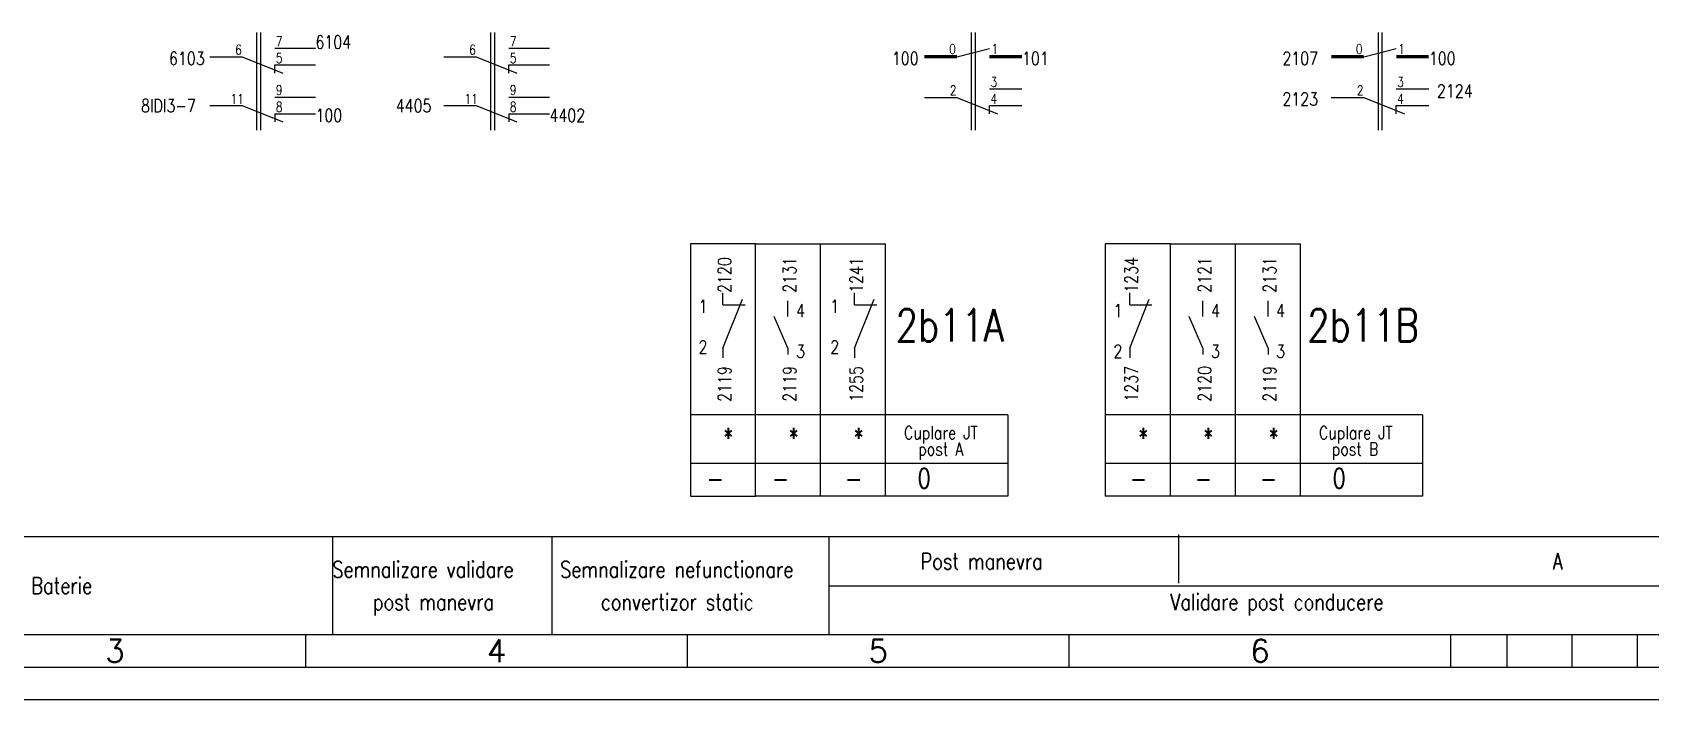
# Model space of a CAD drawing. Extents: x 23 to 1306, y -395 to 239.
# Drawn here: x 609.2 to 857.9, y -394.7 to -292.2 of the extents above; entities that cross this region are included whole.
import ezdxf
from ezdxf.enums import TextEntityAlignment as Align

# ---------------------------------------------------------------- set-up
doc = ezdxf.new("R2010")
doc.units = 0
doc.header["$LTSCALE"] = 7
doc.header["$MEASUREMENT"] = 0
doc.layers.get('0').update_dxf_attribs({"linetype": 'CONTINUOUS'})
doc.layers.add('MODIF', color=2, linetype='CONTINUOUS')
doc.layers.add('TAG', color=2, linetype='CONTINUOUS')
doc.styles.add('ISO', font='SIMPLEX.SHX')
doc.styles.add('ROMANS', font='romans', dxfattribs={"width": 0.8})

# ---------------------------------------------------------------- blocks, each defined once
blk = doc.blocks.new('2EC-A')
for p, q in [((-0.3, -2.5), (-0.3, -17.5)), ((0.3, -2.5), (0.3, -17.5)), ((-2.5, -6.25), (2.5, -5)), ((7.5, -11.25), (2.5, -11.25)), ((-7.5, -12.5), (-2.5, -12.5)), ((-2.5, -12.5), (3.75, -15)), ((2.5, -13.75), (7.5, -13.75)), ((2.5, -15), (2.5, -13.75))]:
    blk.add_line(p, q)
at = {"const_width": 0.5}
for points in [[(-7.5, -6.25), (-2.5, -6.25)], [(2.5, -6.25), (7.5, -6.25)]]:
    blk.add_lwpolyline(points, dxfattribs=at)
at = {"style": 'ROMANS', "width": 0.8}
for s, p in [('0', (-3.7, -5.81)), ('1', (2.8, -5.81)), ('3', (2.65, -10.88)), ('2', (-3.58, -12.17)), ('4', (2.65, -13.46))]:
    blk.add_text(s, height=1.5, dxfattribs=at).set_placement(p)
blk = doc.blocks.new('2CND')
at = {"linetype": 'Continuous'}
for p, q in [((0, -1.64), (0, 0)), ((0, -8.62), (-3, -1.62)), ((0, -8.62), (0, -10))]:
    blk.add_line(p, q, dxfattribs=at)
at = {"layer": 'TAG', "linetype": 'Continuous', "style": 'ROMANS', "width": 0.8}
blk.add_attdef('K1', text='', height=3, dxfattribs=at).set_placement((-5.58, -4.47), align=Align.MIDDLE_RIGHT)
for tag, p in [('1', (0.26, -1.67)), ('2', (0.26, -10.09))]:
    blk.add_attdef(tag, p, '', height=1.5, dxfattribs=at)
blk = doc.blocks.new('2MET13-3')
for p, q in [((-0.3, -2.5), (-0.3, -17.5)), ((0.3, -2.5), (0.3, -17.5)), ((-7.5, -6.25), (-2.5, -6.25)), ((-2.5, -6.25), (3.75, -8.75)), ((8.75, -5), (2.5, -5)), ((2.5, -7.5), (8.75, -7.5)), ((2.5, -8.75), (2.5, -7.5)), ((-7.5, -13.75), (-2.5, -13.75)), ((-2.5, -13.75), (3.75, -16.25)), ((8.75, -12.5), (2.5, -12.5)), ((2.5, -15), (8.75, -15)), ((2.5, -15), (2.5, -16.25))]:
    blk.add_line(p, q)
at = {"style": 'ROMANS', "width": 0.8}
for s, p in [('6', (-3.58, -5.92)), ('7', (2.65, -4.63)), ('5', (2.65, -7.21)), ('11', (-4.29, -13.47)), ('9', (2.65, -12.11)), ('8', (2.65, -14.69))]:
    blk.add_text(s, height=1.5, dxfattribs=at).set_placement(p)

msp = doc.modelspace()

# ---------------------------------------------------------------- linework, layer by layer
at = {"color": 70}
for p, q in [((496.25, -384.74), (1296.33, -384.74)), ((651.25, -389.74), (651.25, -384.74)), ((709.89, -389.74), (709.89, -384.74)), ((768.53, -389.74), (768.53, -384.74)), ((827.17, -389.74), (827.17, -384.74)), ((827.17, -389.74), (827.17, -384.74)), ((835.83, -389.74), (835.83, -384.74)), ((845.83, -389.74), (845.83, -384.74)), ((855.83, -389.74), (855.83, -384.74))]:
    msp.add_line(p, q, dxfattribs=at)
at = {"color": 240}
for p, q in [((491.25, -389.74), (1301.33, -389.74)), ((486.25, -394.74), (1306.33, -394.74))]:
    msp.add_line(p, q, dxfattribs=at)
at = {"layer": 'MODIF'}
for p, q in [((710.33, -324.74), (710.33, -363.49)), ((720.33, -324.74), (710.33, -324.74)), ((720.33, -363.49), (720.33, -324.74)), ((720.33, -324.74), (740.33, -324.74)), ((730.33, -363.49), (730.33, -324.74)), ((740.33, -363.49), (740.33, -324.74)), ((774.08, -324.74), (774.08, -363.49)), ((784.08, -324.74), (774.08, -324.74)), ((784.08, -363.49), (784.08, -324.74)), ((784.08, -324.74), (804.08, -324.74)), ((794.08, -363.49), (794.08, -324.74)), ((804.08, -363.49), (804.08, -324.74)), ((715.34, -334.08), (715.33, -332.24)), ((735.57, -334.08), (735.57, -332.24)), ((777.84, -334.08), (777.83, -332.24)), ((715.33, -340.74), (718.33, -333.24)), ((725.33, -334.74), (725.33, -333.49)), ((735.57, -340.74), (738.57, -333.24)), ((777.83, -340.74), (780.83, -333.24)), ((789.08, -334.74), (789.08, -333.49)), ((799.08, -334.74), (799.08, -333.49)), ((715.33, -340.74), (715.33, -342.24)), ((735.57, -340.74), (735.57, -342.24)), ((777.83, -340.74), (777.83, -342.24)), ((720.33, -350.99), (710.33, -350.99)), ((759.08, -350.99), (720.33, -350.99)), ((759.08, -350.99), (759.08, -363.49)), ((784.08, -350.99), (774.08, -350.99)), ((822.83, -350.99), (784.08, -350.99)), ((822.83, -350.99), (822.83, -363.49)), ((720.33, -358.49), (710.33, -358.49)), ((759.08, -358.49), (720.33, -358.49)), ((784.08, -358.49), (774.08, -358.49)), ((822.83, -358.49), (784.08, -358.49)), ((710.33, -363.49), (720.33, -363.49)), ((759.08, -363.49), (720.33, -363.49)), ((784.08, -363.49), (774.08, -363.49)), ((822.83, -363.49), (784.08, -363.49)), ((655.33, -369.74), (655.33, -384.74)), ((689.08, -384.74), (689.08, -369.74)), ((731.58, -369.74), (731.58, -384.74)), ((785.31, -369.36), (785.31, -376.86)), ((731.58, -377.24), (886.58, -377.24))]:
    msp.add_line(p, q, dxfattribs=at)
at = {"layer": 'MODIF', "flags": 128}
for points in [[(715.34, -334.08), (718.75, -334.08)], [(735.57, -334.08), (738.98, -334.08)], [(777.84, -334.08), (781.25, -334.08)], [(1088.57, -384.74), (1088.57, -369.74), (531.07, -369.74)]]:
    msp.add_lwpolyline(points, dxfattribs=at)

# ---------------------------------------------------------------- block references
at = {"layer": 'MODIF'}
for name, p in [('2MET13-3', (643.98, -289.74)), ('2MET13-3', (679.93, -289.74)), ('2EC-A', (753.78, -289.74)), ('2EC-A', (816.28, -289.74))]:
    msp.add_blockref(name, p, dxfattribs=at)
at = {"layer": 'MODIF', "xscale": 0.7, "yscale": 0.7, "zscale": 0.7}
for p in [(725.33, -334.74), (789.08, -334.74), (799.08, -334.74)]:
    msp.add_blockref('2CND', p, dxfattribs=at)

# ---------------------------------------------------------------- texts
at = {"color": 50, "style": 'ISO'}
for s, p in [('3', (621.93, -387.26)), ('4', (680.57, -387.26)), ('5', (739.21, -387.26)), ('6', (797.85, -387.26))]:
    msp.add_text(s, height=3.5, dxfattribs=at).set_placement(p, align=Align.MIDDLE)
at = {"layer": 'MODIF', "style": 'ROMANS', "width": 0.8}
for s, height, p in [('6104', 2, (652.73, -294.74)), ('6103', 2, (630.23, -297.24)), ('100', 2, (741.28, -297.24)), ('101', 2, (761.28, -297.24)), ('2107', 2, (801.28, -297.24)), ('100', 2, (823.78, -297.24)), ('2124', 2, (825.03, -302.24)), ('8IDI3-7', 2, (625.93, -304.51)), ('4405', 2, (665.06, -304.51)), ('2123', 2, (801.28, -303.49)), ('100', 2, (652.73, -305.99)), ('4402', 2, (688.68, -305.99)), ('1', 2, (711.58, -335.33)), ('4', 2, (726.58, -335.99)), ('1', 2, (731.82, -335.33)), ('1', 2, (775.33, -335.99)), ('4', 2, (790.33, -335.99)), ('4', 2, (800.33, -335.99)), ('2', 2, (711.58, -341.58)), ('3', 2, (726.58, -342.24)), ('2', 2, (731.82, -341.58)), ('2', 2, (775.33, -342.24)), ('3', 2, (790.33, -342.24)), ('3', 2, (800.33, -342.24)), ('-', 3, (712.83, -362.24)), ('-', 3, (722.83, -362.24)), ('-', 3, (734.08, -362.24)), ('-', 3, (777.83, -362.24)), ('-', 3, (787.83, -362.24)), ('-', 3, (797.83, -362.24)), ('Post manevra', 2.5, (745.7, -374.74)), ('A', 2.5, (842.83, -374.74)), ('Semnalizare validare', 2.5, (655.33, -375.99)), ('Semnalizare nefunctionare', 2.5, (690.33, -375.99)), ('Baterie', 2.5, (609.08, -378.49)), ('post manevra', 2.5, (661.58, -380.99)), ('convertizor static', 2.5, (696.58, -380.99)), ('Validare post conducere', 2.5, (784.08, -380.99))]:
    msp.add_text(s, height=height, dxfattribs=at).set_placement(p)
for s, p in [('2120', (716.58, -332.26)), ('2131', (726.58, -332.24)), ('1241', (736.82, -332.26)), ('1234', (779.08, -332.24)), ('2121', (790.33, -332.24)), ('2131', (800.33, -332.24))]:
    msp.add_text(s, height=2, rotation=90, dxfattribs=at).set_placement(p)
for s, height, p in [('2b11A', 5, (758.5, -339.74)), ('2b11B', 5, (822.25, -339.74)), ('Cuplare JT', 2, (754.46, -354.74)), ('Cuplare JT', 2, (818.21, -354.74)), (' post A  ', 2, (754.46, -357.24)), (' post B  ', 2, (818.21, -357.24)), ('0', 3, (747.28, -362.24)), ('0', 3, (811.03, -362.24))]:
    msp.add_text(s, height=height, dxfattribs=at).set_placement(p, align=Align.RIGHT)
for s, p in [('2119', (716.58, -343.51)), ('2119', (726.58, -343.49)), ('1255', (736.82, -343.51)), ('1237', (779.08, -343.49)), ('2120', (790.33, -343.49)), ('2119', (800.33, -343.49))]:
    msp.add_text(s, height=2, rotation=90, dxfattribs=at).set_placement(p, align=Align.RIGHT)
for p in [(715.33, -355.99), (725.33, -355.99), (735.33, -355.99), (779.08, -355.99), (789.08, -355.99), (799.08, -355.99)]:
    msp.add_text(' *', height=3, dxfattribs=at).set_placement(p, align=Align.CENTER)

doc.saveas('drawing.dxf')
